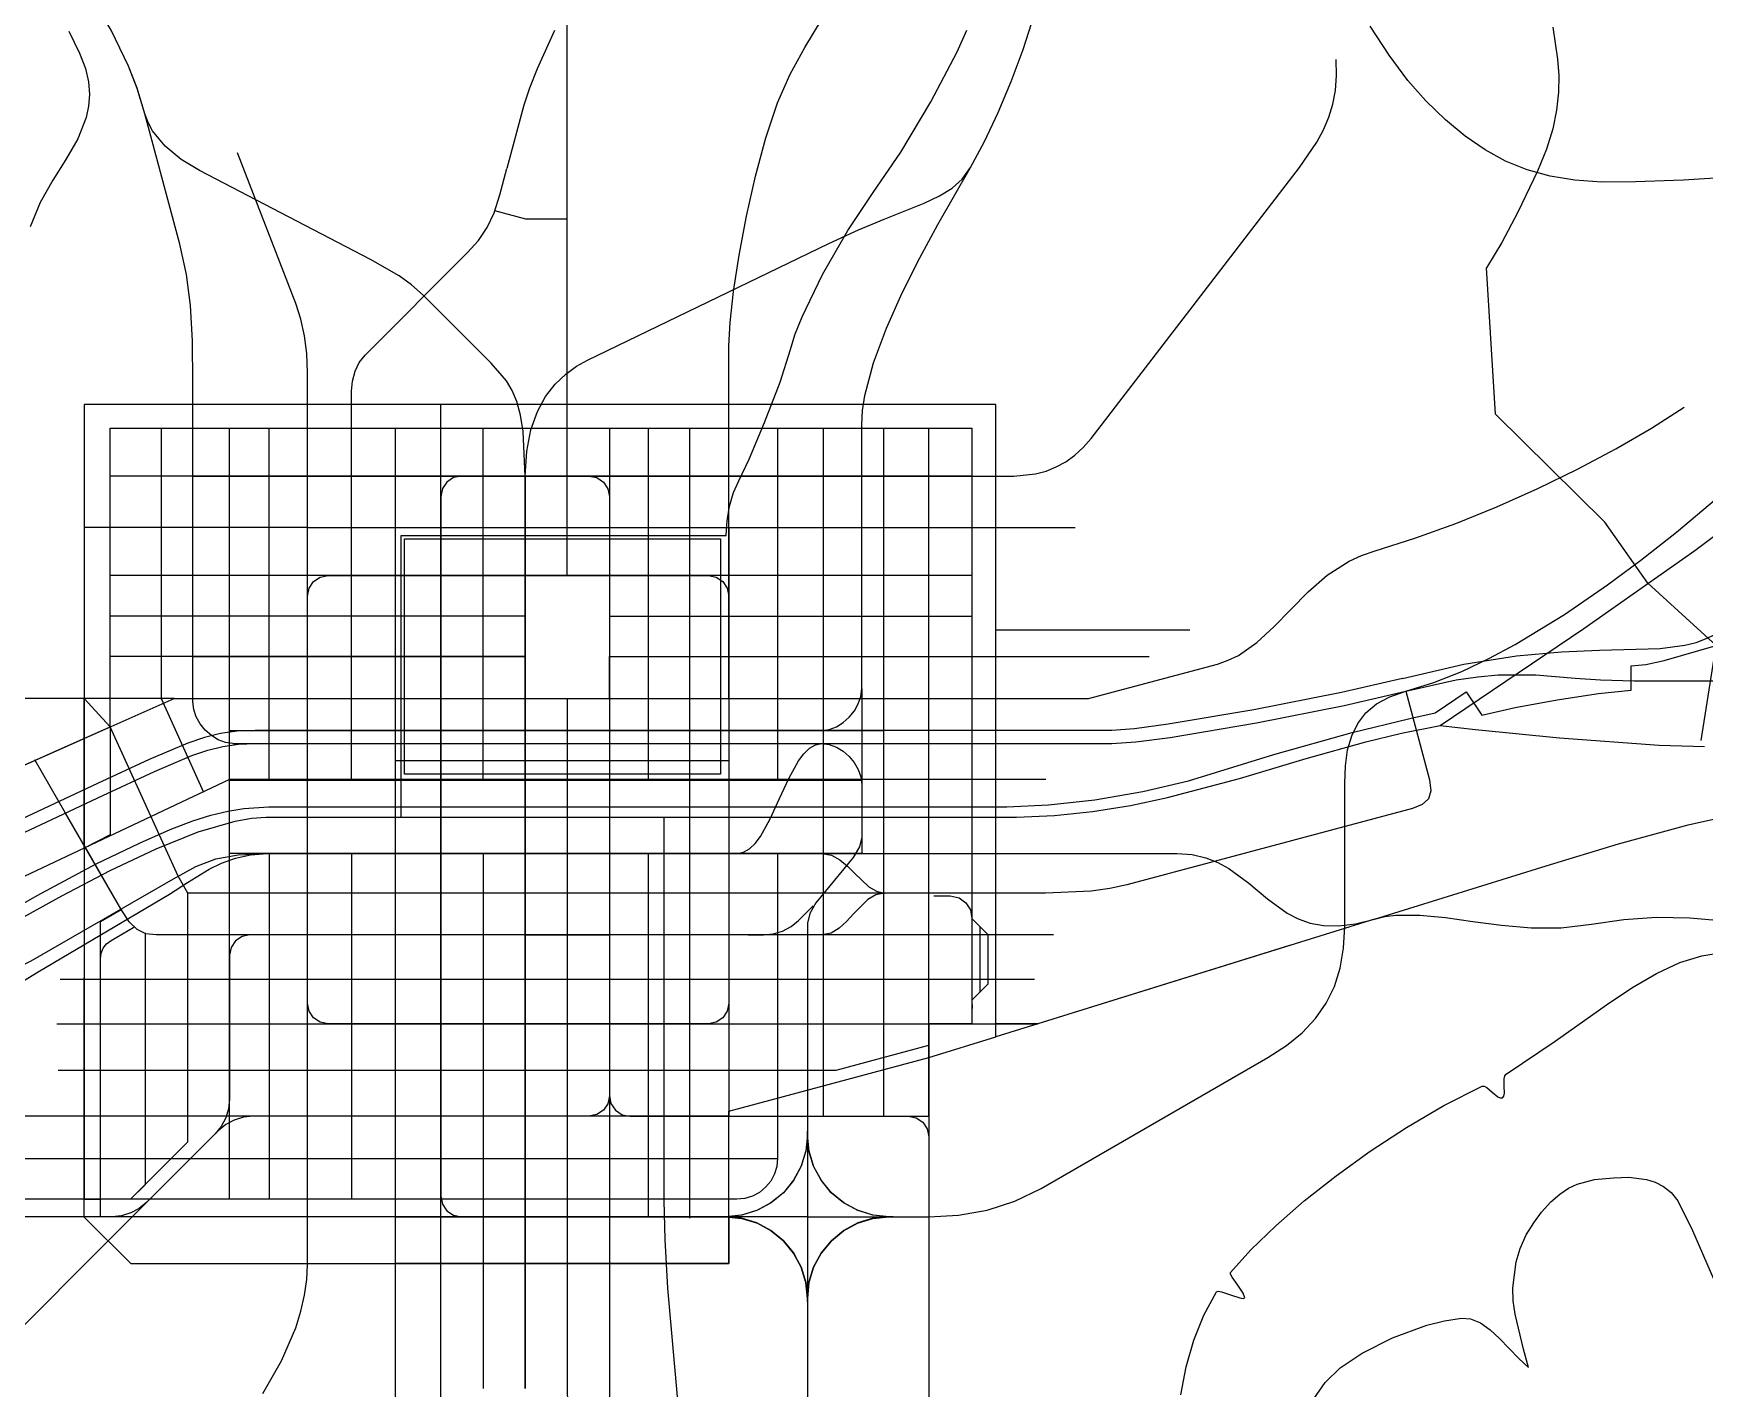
# Model space of a CAD drawing. Header units: millimetres. Extents: x 2 to 2848, y 1 to 2248.
# Drawn here: x 775.7 to 979.8, y 893.7 to 1059.2 of the extents above; entities that cross this region are included whole.
import ezdxf

# ---------------------------------------------------------------- set-up
doc = ezdxf.new("R2010")
doc.units = ezdxf.units.MM
for name, color, linetype in [('100m', 7, 'CONTINUOUS'), ('1x', 7, 'CONTINUOUS'), ('1xx', 7, 'CONTINUOUS'), ('1xx淵', 7, 'CONTINUOUS'), ('1x淵', 7, 'CONTINUOUS'), ('200m', 7, 'CONTINUOUS'), ('3xx', 7, 'CONTINUOUS'), ('4x', 7, 'CONTINUOUS'), ('4x淵', 7, 'CONTINUOUS'), ('6x', 7, 'CONTINUOUS'), ('6xx', 7, 'CONTINUOUS'), ('6x淵', 7, 'CONTINUOUS'), ('8x', 7, 'CONTINUOUS'), ('8x淵', 7, 'CONTINUOUS'), ('9x', 7, 'CONTINUOUS'), ('9x淵', 7, 'CONTINUOUS'), ('公園・緑地', 7, 'CONTINUOUS'), ('城壁', 7, 'CONTINUOUS'), ('州境', 7, 'CONTINUOUS'), ('市街地', 7, 'CONTINUOUS'), ('市邑鄉道淵', 7, 'CONTINUOUS'), ('新幹線', 7, 'CONTINUOUS'), ('歩行者空間', 7, 'CONTINUOUS'), ('永安BRT', 7, 'CONTINUOUS'), ('永安登山鉄道', 7, 'CONTINUOUS'), ('河川・湖沼', 7, 'CONTINUOUS'), ('津州線', 7, 'CONTINUOUS'), ('浦州線', 7, 'CONTINUOUS'), ('源州線', 7, 'CONTINUOUS'), ('濼水電鉄', 7, 'CONTINUOUS'), ('硅州線', 7, 'CONTINUOUS'), ('禾州南線', 7, 'CONTINUOUS'), ('禾州地鉄', 7, 'CONTINUOUS'), ('禾州市道', 7, 'CONTINUOUS'), ('禾州市電', 7, 'CONTINUOUS'), ('終南線', 7, 'CONTINUOUS'), ('自轉車道・登山道', 7, 'CONTINUOUS'), ('車廠', 7, 'CONTINUOUS'), ('鋁州線', 7, 'CONTINUOUS'), ('高速道路', 7, 'CONTINUOUS'), ('鹽州線', 7, 'CONTINUOUS')]:
    doc.layers.add(name, color=color, linetype=linetype)

msp = doc.modelspace()

# ---------------------------------------------------------------- linework, layer by layer
at = {"layer": '100m', "color": 1}
for points in [[(779.98795, 1059.473057), (781.298367, 1056.798333), (782.03064, 1054.91842), (782.395375, 1053.294548), (782.511664, 1051.768921), (782.409019, 1050.326339), (782.116952, 1048.951603), (781.082595, 1046.344873), (779.644688, 1043.827132), (778.03932, 1041.276787), (776.502587, 1038.57224), (775.270579, 1035.591897)], [(984.280153, 1041.755385), (977.224214, 1041.307923), (971.335923, 1041.076682), (967.21966, 1041.05701), (963.93211, 1041.284995), (960.910915, 1041.783329), (958.1091, 1042.56141), (955.479688, 1043.628636), (952.9757, 1044.994406), (950.550161, 1046.668118), (948.156093, 1048.65917), (945.74652, 1050.97696), (943.555527, 1053.472755), (941.253536, 1056.563959), (938.94639, 1060.0898)], [(915.800956, 892.940314), (916.48605, 896.366048), (917.412992, 899.623179), (918.623687, 902.683289), (920.16004, 905.51796), (920.374155, 905.59028), (920.775561, 905.522207), (921.89223, 905.150894), (923.014022, 904.776046), (923.42183, 904.703555), (923.64491, 904.76969), (923.447567, 905.370998), (922.759139, 906.340919), (922.075778, 907.307343), (921.891047, 907.672959), (921.89364, 907.89816), (924.384437, 910.642803), (927.410968, 913.578448), (930.898369, 916.623664), (934.771778, 919.697022), (938.95633, 922.717095), (943.377163, 925.602451), (947.959414, 928.271662), (952.62822, 930.6433), (952.878075, 930.647988), (953.175097, 930.491352), (953.849166, 929.91309), (954.527475, 929.346467), (954.829796, 929.204382), (955.08707, 929.22944), (955.25789, 929.434565), (955.331008, 929.767259), (955.315596, 930.648456), (955.303749, 931.539241), (955.381323, 931.883918), (955.55838, 932.10582), (961.529953, 936.1471), (967.795855, 940.587936), (970.900568, 942.638348), (973.91253, 944.404842), (976.776295, 945.759481), (979.43642, 946.57433), (982.137721, 947.002962)]]:
    msp.add_lwpolyline(points, dxfattribs=at)
at = {"layer": '1x', "color": 1}
for points in [[(661.3927, 893.444938), (665.052087, 897.603432), (674.337601, 907.372724), (684.127573, 916.925743), (688.417533, 920.813898), (691.88057, 923.67928), (721.449, 946.24329), (781.84374, 973.08609), (792.86152, 977.97813), (799.61675, 977.97824), (809.158, 977.97824), (825.43498, 977.97824), (840.86995, 977.97826)], [(690.35715, 878.68096), (709.34788, 894.76509), (725.62341, 909.67621), (740.30982, 922.08551), (747.133466, 927.465698), (755.890969, 933.835662), (764.787962, 939.869338), (768.728029, 942.345673), (772.03008, 944.24066), (775.38899, 945.93931), (792.77254, 955.97567), (795.50693, 957.452497), (797.951156, 958.398215), (800.673079, 958.900991), (804.24056, 959.04899), (840.86995, 959.04897)], [(840.86995, 926.96325), (809.15795, 926.96328)]]:
    msp.add_lwpolyline(points, dxfattribs=at)
at = {"layer": '1xx', "color": 2}
for points in [[(809.158, 998.87207), (809.158, 1013.88097)], [(860.60795, 998.87209), (872.10899, 998.87209), (893.22861, 998.87209)], [(809.15795, 926.96326), (760.57195, 926.96326), (746.48398, 957.37066)]]:
    msp.add_lwpolyline(points, dxfattribs=at)
msp.add_lwpolyline([(809.15843, 926.96297), (809.158, 998.87205), (860.608, 998.87205), (860.60843, 926.96325)], close=True, dxfattribs=at)
at = {"layer": '1xx淵', "color": 2}
for points in [[(809.158, 998.87207), (809.158, 1013.88097)], [(860.60795, 998.87209), (872.10899, 998.87209), (893.22861, 998.87209)], [(809.15795, 926.96326), (760.57195, 926.96326), (746.48398, 957.37066)]]:
    msp.add_lwpolyline(points, dxfattribs=at)
msp.add_lwpolyline([(809.15843, 926.96325), (809.15799, 998.87205), (860.60799, 998.87205), (860.60843, 926.96325)], close=True, dxfattribs=at)
at = {"layer": '1x淵', "color": 1}
for points in [[(661.3927, 893.444938), (665.052087, 897.603432), (674.337601, 907.372724), (684.127573, 916.925743), (688.417533, 920.813898), (691.88057, 923.67928), (721.449, 946.24329), (781.84374, 973.08609), (792.86152, 977.97813), (799.61675, 977.97824), (809.158, 977.97824)], [(690.35715, 878.68096), (709.34788, 894.76509), (725.62341, 909.67621), (740.30982, 922.08551), (747.133466, 927.465698), (755.890969, 933.835662), (764.787962, 939.869338), (768.728029, 942.345673), (772.03008, 944.24066), (775.38899, 945.93931), (792.77254, 955.97567), (795.50693, 957.452497), (797.951156, 958.398215), (800.673079, 958.900991), (804.24056, 959.04899), (840.86995, 959.04897)], [(840.86995, 926.96325), (809.15795, 926.96328)]]:
    msp.add_lwpolyline(points, dxfattribs=at)
at = {"layer": '200m', "color": 1}
msp.add_lwpolyline([(932.063216, 892.443391), (933.458517, 894.44497), (935.27615, 896.25488), (937.94969, 898.032038), (941.656034, 899.888583), (945.87551, 901.442888), (948.015277, 901.987443), (950.08845, 902.31333), (951.209745, 902.206175), (952.411781, 901.714679), (953.615852, 900.898363), (954.74325, 899.81675), (957.112799, 897.363484), (958.27439, 896.26774), (957.66991, 898.511025), (956.63844, 902.78507), (956.402888, 904.42508), (956.372555, 906.015123), (956.75899, 909.16617), (957.245036, 910.829514), (958.005626, 912.462763), (958.922631, 913.966992), (959.87792, 915.24328), (961.023758, 916.503565), (962.118219, 917.468027), (963.1802, 918.179763), (964.228601, 918.68187), (966.360256, 919.229585), (968.66437, 919.45595), (970.543788, 919.510798), (972.683781, 919.246723), (973.756133, 918.908465), (974.779196, 918.386528), (975.714827, 917.646263), (976.52488, 916.65302), (978.299029, 913.016736), (980.87459, 907.09815)], dxfattribs=at)
at = {"layer": '3xx', "color": 2}
for points in [[(809.158, 1013.881), (809.158, 1017.81873), (809.067816, 1020.117491), (808.796572, 1022.267552), (808.343233, 1024.293336), (807.70676, 1026.21926), (800.58529, 1044.64045)], [(840.86994, 1005.15297), (840.86998, 1036.51896)], [(840.86994, 998.87197), (840.86994, 1005.15297)]]:
    msp.add_lwpolyline(points, dxfattribs=at)
at = {"layer": '4x', "color": 1}
msp.add_lwpolyline([(860.608, 977.97797), (860.60795, 998.87209), (860.60795, 1021.03753), (860.756149, 1023.913066), (861.182935, 1027.695523), (861.861591, 1032.1136), (862.765401, 1036.895996), (863.867649, 1041.77141), (865.141617, 1046.468539), (866.56059, 1050.716083), (868.09785, 1054.24274), (869.891541, 1057.477687), (872.004591, 1060.973082)], dxfattribs=at)
at = {"layer": '4x淵', "color": 1}
msp.add_lwpolyline([(860.608, 977.97797), (860.60795, 998.87209), (860.60795, 1021.03753), (860.756149, 1023.913066), (861.182935, 1027.695523), (861.861591, 1032.1136), (862.765401, 1036.895996), (863.867649, 1041.77141), (865.141617, 1046.468539), (866.56059, 1050.716083), (868.09785, 1054.24274), (869.891541, 1057.477687), (872.004591, 1060.973082)], dxfattribs=at)
at = {"layer": '6x', "color": 1}
msp.add_lwpolyline([(840.86993, 977.97797), (860.608, 977.97797), (872.10899, 977.97797), (904.53749, 977.97792), (920.28549, 982.19758), (921.611755, 982.648579), (922.846379, 983.249818), (925.105182, 984.821532), (927.190849, 986.74975), (929.232329, 988.8715), (931.358571, 991.023811), (933.698526, 993.043711), (936.381142, 994.768228), (937.891246, 995.468789), (939.53537, 996.03439), (944.409495, 997.557573), (949.400891, 999.357194), (954.42907, 1001.390447), (959.413545, 1003.614529), (964.273827, 1005.986633), (968.929429, 1008.463957), (973.299863, 1011.003694), (977.30464, 1013.56304)], dxfattribs=at)
at = {"layer": '6xx', "color": 2}
msp.add_lwpolyline([(893.22861, 998.87209), (902.89056, 998.87209)], dxfattribs=at)
at = {"layer": '6x淵', "color": 1}
msp.add_lwpolyline([(860.608, 977.97797), (872.10899, 977.97797), (904.53749, 977.97792), (920.28549, 982.19758), (921.611755, 982.648579), (922.846379, 983.249818), (925.105182, 984.821532), (927.190849, 986.74975), (929.232329, 988.8715), (931.358571, 991.023811), (933.698526, 993.043711), (936.381142, 994.768228), (937.891246, 995.468789), (939.53537, 996.03439), (944.409495, 997.557573), (949.400891, 999.357194), (954.42907, 1001.390447), (959.413545, 1003.614529), (964.273827, 1005.986633), (968.929429, 1008.463957), (973.299863, 1011.003694), (977.30464, 1013.56304)], dxfattribs=at)
at = {"layer": '8x', "color": 1}
msp.add_lwpolyline([(840.86995, 959.04897), (872.10899, 959.04897), (904.53749, 959.04891), (915.33127, 959.04891), (917.197504, 958.913802), (918.857958, 958.53617), (920.346511, 957.95755), (921.697039, 957.219479), (924.119534, 955.431135), (926.396466, 953.503433), (928.798857, 951.768669), (930.131793, 951.077481), (931.597728, 950.55914), (933.230538, 950.255181), (935.064102, 950.207141), (937.132296, 950.456559), (939.469, 951.04497), (960.443, 957.56597), (969.284858, 960.255405), (977.790439, 962.56052), (981.961389, 963.507428)], dxfattribs=at)
at = {"layer": '8x淵', "color": 1}
msp.add_lwpolyline([(840.86995, 959.04897), (872.10899, 959.04897), (904.53749, 959.04891), (915.33127, 959.04891), (917.197504, 958.913802), (918.857958, 958.53617), (920.346511, 957.95755), (921.697039, 957.219479), (924.119534, 955.431135), (926.396466, 953.503433), (928.798857, 951.768669), (930.131793, 951.077481), (931.597728, 950.55914), (933.230538, 950.255181), (935.064102, 950.207141), (937.132296, 950.456559), (939.469, 951.04497), (960.443, 957.56597), (969.284858, 960.255405), (977.790439, 962.56052), (981.961389, 963.507428)], dxfattribs=at)
at = {"layer": '9x', "color": 1}
for points in [[(840.86993, 977.97797), (840.86993, 959.04899), (840.86993, 926.96326)], [(840.86993, 926.96326), (840.86993, 893.70575)]]:
    msp.add_lwpolyline(points, dxfattribs=at)
at = {"layer": '9x淵', "color": 1}
msp.add_lwpolyline([(840.86993, 926.96326), (840.86993, 893.70575)], dxfattribs=at)
at = {"layer": '公園・緑地', "color": 7}
for points in [[(781.84374, 959.72), (781.84374, 977.9783), (785.04467, 974.536), (785.04467, 965.0675), (785.04467, 961.33)], [(799.617, 967.9919), (876.835025, 967.9919), (876.835025, 959.035901), (799.617, 959.035901)], [(786.37793, 952.216), (781.84374, 960.0694), (781.84374, 916.827), (783.84722, 916.827), (783.84722, 950.7682)], [(870.19794, 904.6961), (870.401104, 906.711435), (870.983789, 908.588531), (871.905782, 910.287174), (873.126871, 911.76715), (874.606844, 912.988245), (876.305488, 913.910244), (878.18259, 914.492934), (880.19794, 914.6961), (880.69864, 914.6961), (880.19794, 914.6961), (878.182583, 914.899266), (876.305461, 915.481956), (874.606794, 916.403955), (873.1268, 917.62505), (871.905699, 919.105026), (870.983709, 920.803669), (870.40105, 922.680765), (870.19794, 924.6961), (870.19796, 925.1261), (870.19797, 924.6961), (869.994806, 922.680765), (869.412121, 920.803669), (868.490128, 919.105026), (867.269039, 917.62505), (865.789066, 916.403955), (864.090422, 915.481956), (862.21332, 914.899266), (860.19797, 914.6961), (860.19797, 914.6961), (862.213329, 914.492934), (864.090453, 913.910244), (865.789124, 912.988245), (867.269121, 911.76715), (868.490224, 910.287174), (869.412214, 908.588531), (869.994869, 906.711435), (870.19797, 904.6961), (870.19796, 904.3232)], [(819.90002, 914.696), (860.607837, 914.696), (860.607837, 908.989785), (819.90002, 908.989785)]]:
    msp.add_lwpolyline(points, close=True, dxfattribs=at)
at = {"layer": '城壁', "color": 7}
msp.add_lwpolyline([(820.99951, 997.4725), (859.607512, 997.4725), (859.607512, 968.737499), (820.99951, 968.737499)], close=True, dxfattribs=at)
at = {"layer": '州境', "color": 1}
for points in [[(961.26156, 1059.96983), (961.837451, 1056.064355), (961.968635, 1054.076537), (961.939769, 1052.01856), (961.709197, 1049.855345), (961.235265, 1047.551813), (960.476314, 1045.072884), (959.39069, 1042.38348), (956.996669, 1037.379326), (955.013224, 1033.666649), (953.16145, 1030.56248)], [(979.38827, 972.84997), (981.20728, 984.45884), (972.8729, 992.06561), (967.62259, 999.54019), (954.24574, 1012.72994), (953.16145, 1030.56248)]]:
    msp.add_lwpolyline(points, dxfattribs=at)
at = {"layer": '市街地', "color": 7}
msp.add_lwpolyline([(785.045, 1011.00597), (890.3, 1011.00597), (890.3, 986.37697), (890.3, 938.26897), (885.031, 938.26897), (885.031, 934.12184), (885.03124, 888.64073), (819.9, 888.64073), (819.90002, 914.69601), (783.84724, 914.69605), (783.84722, 916.82701), (765.26704, 916.82696), (746.48398, 957.37063), (785.04468, 974.53626)], close=True, dxfattribs=at)
msp.add_lwpolyline([(929.10622, 947.82351), (898.36878, 938.2684), (893.22898, 938.2684), (893.22898, 986.37698), (916.90877, 986.37698)], dxfattribs=at)
at = {"layer": '市邑鄉道淵', "color": 1}
msp.add_lwpolyline([(809.158, 998.872), (781.8435, 998.8721)], dxfattribs=at)
at = {"layer": '新幹線', "color": 1}
for points in [[(942.88694, 980.41189), (950.399888, 982.158897), (956.827534, 983.189902), (962.303938, 983.701292), (966.96316, 983.889455), (974.366296, 984.081648), (977.37833, 984.478453), (978.770614, 984.837952), (980.10942, 985.33758), (986.043411, 988.149708), (992.57592, 991.74241), (999.677664, 996.250907), (1003.432849, 998.890835), (1007.31936, 1001.81042), (1009.884043, 1003.693821), (1012.366619, 1005.326287), (1017.227641, 1008.09986), (1022.18681, 1010.654028), (1027.52851, 1013.51168), (1034.959, 1017.71519)], [(942.88695, 980.41189), (950.399898, 982.158897), (956.827544, 983.189902), (962.303948, 983.701292), (966.96317, 983.889455), (974.366306, 984.081648), (977.37834, 984.478453), (978.770624, 984.837952), (980.10943, 985.33758), (986.043421, 988.149708), (992.57593, 991.74241), (999.677674, 996.250907), (1003.432859, 998.890835), (1007.31937, 1001.81042), (1009.884053, 1003.693821), (1012.366629, 1005.326287), (1017.227651, 1008.09986), (1022.18682, 1010.654028), (1027.52852, 1013.51168), (1034.95901, 1017.71519)], [(942.88695, 980.41235), (935.427441, 978.713495), (924.75026, 976.617904), (914.266804, 974.838061), (910.163784, 974.289196), (907.38847, 974.08645), (802.74581, 974.08645), (800.552498, 973.993655), (798.523724, 973.710292), (796.546697, 973.228893), (794.50863, 972.541992), (789.798219, 970.521817), (783.49018, 967.59003), (767.659255, 960.175241)], [(942.88695, 980.41235), (935.427441, 978.713495), (924.75026, 976.617904), (914.266804, 974.838061), (910.163784, 974.289196), (907.38847, 974.08645), (802.74581, 974.08645), (800.552498, 973.993655), (798.523724, 973.710292), (796.546697, 973.228893), (794.50863, 972.541992), (789.798219, 970.521817), (783.49018, 967.59003), (767.659255, 960.175241)]]:
    msp.add_lwpolyline(points, dxfattribs=at)
at = {"layer": '新幹線', "color": 2}
msp.add_lwpolyline([(799.617, 974.08645), (879.51, 974.08645)], dxfattribs=at)
at = {"layer": '歩行者空間', "color": 7}
for points in [[(835.737, 992.9919), (846.015, 992.9919), (846.015, 967.9919), (835.737, 967.9919)], [(835.737, 959.0491), (846.015, 959.0491), (846.015, 949.078099), (835.737, 949.078099)]]:
    msp.add_lwpolyline(points, close=True, dxfattribs=at)
at = {"layer": '永安BRT', "color": 6}
msp.add_lwpolyline([(840.86993, 1005.153), (840.86998, 1036.519), (835.81871, 1036.519), (832.02493, 1037.5355)], dxfattribs=at)
at = {"layer": '永安登山鉄道', "color": 5}
for points in [[(839.32448, 1059.55673), (837.193812, 1054.892642), (836.253534, 1052.538218), (835.57607, 1050.45819), (833.50395, 1042.72492)], [(814.51973, 1015.50363), (814.629293, 1016.7449), (814.949706, 1017.94276), (815.468556, 1019.028998), (816.17343, 1019.9354), (828.64192, 1032.40389), (830.022427, 1033.93195), (831.094064, 1035.508581), (831.940084, 1037.310537), (832.64374, 1039.51457), (833.50395, 1042.72492)]]:
    msp.add_lwpolyline(points, dxfattribs=at)
at = {"layer": '永安登山鉄道', "color": 1}
msp.add_lwpolyline([(814.51973, 1015.50363), (814.629293, 1016.7449), (814.949706, 1017.94276), (815.468556, 1019.028998), (816.17343, 1019.9354), (828.64192, 1032.40389), (830.022427, 1033.93195), (831.094064, 1035.508581), (831.940084, 1037.310537), (832.64374, 1039.51457), (833.50395, 1042.72492)], dxfattribs=at)
at = {"layer": '永安登山鉄道', "color": 6}
msp.add_lwpolyline([(814.51973, 992.99177), (814.51973, 1011.00601), (814.51973, 1015.50363)], dxfattribs=at)
at = {"layer": '河川・湖沼', "color": 4}
for points in [[(820.6, 963.49997), (820.6, 997.87197), (860.293, 997.87197), (860.393094, 999.69962), (860.686295, 1001.483979), (861.161978, 1003.133028), (861.80952, 1004.55475), (863.071701, 1007.209316), (864.972574, 1011.694421), (866.873445, 1016.624331), (868.13562, 1020.61331), (868.686755, 1022.39217), (869.567929, 1024.590885), (872.066625, 1029.760306), (875.124176, 1035.146427), (878.23305, 1039.7741), (881.603298, 1044.707807), (885.275489, 1050.843559), (888.487868, 1056.953501), (889.68358, 1059.615089)], [(947.47854, 974.70534), (965.057491, 986.538112), (978.603191, 996.054383), (984.106933, 1000.174037)], [(852.652, 963.49997), (895.75802, 963.49997), (900.400006, 963.677085), (905.043592, 964.171084), (909.656541, 964.925949), (914.206615, 965.885661), (922.989185, 968.195553), (931.1334, 970.65261), (938.428955, 972.701829), (942.771182, 973.738793), (947.47855, 974.70532)], [(947.47854, 974.70534), (951.807045, 974.212585), (962.087464, 973.184649), (974.262156, 972.297029), (979.791842, 972.116929)], [(698.5891, 895.07025), (701.949887, 898.056764), (708.063791, 903.200785), (725.574303, 917.390222), (735.482587, 925.150077), (745.167343, 932.496314), (753.884408, 938.786152), (760.88962, 943.37681), (773.048904, 950.506946), (779.14335, 953.895874), (785.059115, 956.981405), (790.654785, 959.624059), (795.788948, 961.684357), (800.320191, 963.02282), (802.315525, 963.377777), (804.1071, 963.49997), (852.652, 963.49997)], [(852.65242, 963.49997), (852.652, 916.65935), (852.775754, 911.892463), (853.121245, 905.983007), (854.322353, 892.268085)]]:
    msp.add_lwpolyline(points, dxfattribs=at)
at = {"layer": '津州線', "color": 1}
for points in [[(876.83521, 999.54014), (876.83521, 1011.42038), (876.934819, 1013.151374), (877.220938, 1014.999536), (878.276477, 1018.973459), (879.849356, 1023.194334), (881.787105, 1027.514347), (883.937254, 1031.785685), (886.147333, 1035.860532), (890.1374, 1042.8295), (891.833304, 1046.00028), (893.495346, 1049.542092), (895.0826, 1053.328439), (896.554139, 1057.232824), (898.986365, 1064.889714)], [(876.83521, 999.54014), (876.83521, 1011.42038), (876.934819, 1013.151374), (877.220938, 1014.999536), (878.276477, 1018.973459), (879.849356, 1023.194334), (881.787105, 1027.514347), (883.937254, 1031.785685), (886.147333, 1035.860532), (890.1374, 1042.8295), (891.833304, 1046.00028), (893.495346, 1049.542092), (895.0826, 1053.328439), (896.554139, 1057.232824), (898.986365, 1064.889714)], [(835.73693, 1005.1529), (835.919826, 1008.197725), (836.43206, 1010.808974), (837.218948, 1013.021402), (838.225809, 1014.869766), (839.39796, 1016.388823), (840.680719, 1017.613328), (842.019403, 1018.578039), (843.35933, 1019.31771), (872.83688, 1033.55659), (876.463821, 1035.222891), (879.581043, 1036.528777), (884.468979, 1038.490315), (886.33102, 1039.36147), (887.865995, 1040.303218), (889.119568, 1041.423311), (890.1374, 1042.8295)], [(871.95876, 974.08697), (872.873458, 974.204878), (873.756869, 974.536586), (874.581046, 975.049066), (875.318041, 975.709295), (875.939908, 976.484245), (876.4187, 977.340892), (876.72647, 978.246209), (876.83527, 979.16717), (876.83527, 999.54009)], [(871.95876, 974.08697), (872.873445, 974.20487), (873.756823, 974.536554), (874.580953, 975.049003), (875.317895, 975.709195), (875.939711, 976.484109), (876.41846, 977.340723), (876.726203, 978.246017), (876.835, 979.16697), (876.83527, 999.54009)]]:
    msp.add_lwpolyline(points, dxfattribs=at)
at = {"layer": '津州線', "color": 7}
msp.add_lwpolyline([(835.73693, 1005.1529), (835.919826, 1008.197725), (836.43206, 1010.808974), (837.218948, 1013.021402), (838.225809, 1014.869766), (839.39796, 1016.388823), (840.680719, 1017.613328), (842.019403, 1018.578039), (843.35933, 1019.31771), (872.83688, 1033.55659), (876.463821, 1035.222891), (879.581043, 1036.528777), (884.468979, 1038.490315), (886.33102, 1039.36147), (887.865995, 1040.303218), (889.119568, 1041.423311), (890.1374, 1042.8295)], dxfattribs=at)
at = {"layer": '浦州線', "color": 3}
for points in [[(768.341705, 958.728102), (784.15883, 966.13645), (790.439587, 969.0541), (795.01502, 971.022972), (796.951982, 971.680685), (798.809103, 972.136083), (800.70188, 972.400796), (802.74581, 972.48645), (907.38847, 972.48645), (910.301787, 972.690124), (914.497795, 973.241728), (925.072935, 975.032226), (935.78399, 977.144941), (943.30106, 978.86687)], [(768.341705, 958.728102), (784.15883, 966.13645), (790.439587, 969.054021), (795.01502, 971.022721), (796.951982, 971.680343), (798.809103, 972.135666), (800.70188, 972.400328), (802.74581, 972.48597), (907.38847, 972.48645), (910.301787, 972.690124), (914.497795, 973.241728), (925.072935, 975.032226), (935.78399, 977.144941), (943.30106, 978.86687)], [(800.02182, 972.48594), (879.51, 972.48594)]]:
    msp.add_lwpolyline(points, dxfattribs=at)
at = {"layer": '浦州線', "color": 7}
msp.add_lwpolyline([(768.341715, 958.728102), (784.15884, 966.13645), (790.439597, 969.0541), (795.01503, 971.022972), (796.951992, 971.680685), (798.809113, 972.136083), (800.70189, 972.400796), (802.74582, 972.48645), (907.38848, 972.48645), (910.301797, 972.690124), (914.497805, 973.241728), (925.072945, 975.032226), (935.784, 977.144941), (943.30107, 978.86687)], dxfattribs=at)
at = {"layer": '浦州線', "color": 5}
msp.add_lwpolyline([(800.0218, 972.48599), (879.51, 972.48594)], dxfattribs=at)
at = {"layer": '源州線', "color": 7}
msp.add_lwpolyline([(943.30106, 978.86689), (949.466842, 980.260968), (952.110834, 980.651088), (954.563311, 980.867416), (959.19698, 980.871166), (963.97436, 980.45715), (967.094571, 980.248129), (971.203576, 980.153119), (981.186508, 980.129729)], dxfattribs=at)
at = {"layer": '源州線', "color": 1}
msp.add_lwpolyline([(943.30106, 978.86689), (949.466842, 980.260968), (952.110834, 980.651088), (954.563311, 980.867416), (959.19698, 980.871166), (963.97436, 980.45715), (967.094571, 980.248129), (971.203576, 980.153119), (981.186508, 980.129729)], dxfattribs=at)
at = {"layer": '濼水電鉄', "color": 5}
for points in [[(792.27624, 954.09219), (794.475487, 955.520948), (797.123327, 957.152145), (798.65264, 957.889527), (800.338704, 958.49256), (802.196388, 958.899592), (804.24056, 959.04897), (861.637, 959.04897), (862.414597, 959.199879), (863.138852, 959.626363), (863.817411, 960.289052), (864.457918, 961.148579), (865.655357, 963.300679), (866.79233, 965.76772), (867.929996, 968.234761), (869.129517, 970.386861), (869.771585, 971.246388), (870.452051, 971.909077), (871.178561, 972.335561), (871.95876, 972.48647)], [(860.70143, 959.04897), (871.967, 959.04897), (873.13028, 958.841699), (874.160835, 958.295298), (875.095863, 957.52289), (875.972561, 956.637595), (877.699757, 954.980829), (878.624649, 954.435601), (879.64, 954.22997)], [(700.74062, 881.67432), (754.88364, 930.02066), (758.987935, 933.278351), (764.596194, 937.234086), (770.689408, 941.232161), (776.24857, 944.61687), (792.27624, 954.09219)], [(789.744, 916.69597), (767.744, 894.69597), (765.044709, 892.12399)]]:
    msp.add_lwpolyline(points, dxfattribs=at)
at = {"layer": '濼水電鉄', "color": 3}
msp.add_lwpolyline([(700.74062, 881.67432), (754.88364, 930.02066), (758.987935, 933.278351), (764.596194, 937.234086), (770.689408, 941.232161), (776.24857, 944.61687), (792.27624, 954.09219)], dxfattribs=at)
at = {"layer": '濼水電鉄', "color": 1}
msp.add_lwpolyline([(789.744, 916.69597), (767.744, 894.69597), (765.044709, 892.12399)], dxfattribs=at)
at = {"layer": '硅州線', "color": 7}
msp.add_lwpolyline([(943.30106, 978.86689), (946.737712, 979.945779), (950.126815, 981.294903), (953.441005, 982.857249), (956.65292, 984.575809), (962.660468, 988.253523), (967.93055, 991.87196), (972.010074, 994.873131), (976.3777, 998.310073), (981.260546, 1002.39825), (986.88573, 1007.35313), (992.614695, 1012.722488), (997.788631, 1017.806238), (1002.330544, 1022.201904), (1006.16344, 1025.50701), (1011.631265, 1029.362018), (1017.277864, 1032.85494), (1022.654116, 1035.806385), (1027.3109, 1038.03696)], dxfattribs=at)
at = {"layer": '硅州線', "color": 1}
msp.add_lwpolyline([(943.30106, 978.86689), (946.737712, 979.945779), (950.126815, 981.294903), (953.441005, 982.857249), (956.65292, 984.575809), (962.660468, 988.253523), (967.93055, 991.87196), (972.010074, 994.873131), (976.3777, 998.310073), (981.260546, 1002.39825), (986.88573, 1007.35313), (992.614695, 1012.722488), (997.788631, 1017.806238), (1002.330544, 1022.201904), (1006.16344, 1025.50701), (1011.631265, 1029.362018), (1017.277864, 1032.85494), (1022.654116, 1035.806385), (1027.3109, 1038.03696)], dxfattribs=at)
at = {"layer": '禾州南線', "color": 1}
for points in [[(876.835, 979.16697), (876.835, 967.48297)], [(876.835, 979.16697), (876.835, 967.48297)], [(885.03119, 914.69599), (888.670485, 914.892553), (892.169021, 915.508545), (895.534329, 916.583425), (898.77394, 918.15665), (926.45537, 934.13853), (928.710873, 935.59259), (930.642588, 937.171075), (932.257621, 938.889596), (933.563076, 940.763765), (934.566061, 942.809193), (935.273681, 945.04149), (935.693042, 947.476269), (935.83125, 950.12914), (935.83125, 967.59164), (935.91721, 969.76112), (936.192665, 971.705938), (936.683976, 973.429844), (937.417508, 974.936585), (938.41962, 976.22991), (939.716677, 977.313567), (941.335039, 978.191304), (943.30107, 978.86687)], [(885.03119, 914.69599), (888.670485, 914.892553), (892.169021, 915.508545), (895.534329, 916.583425), (898.77394, 918.15665), (926.45537, 934.13853), (928.710873, 935.59259), (930.642588, 937.171075), (932.257621, 938.889596), (933.563076, 940.763765), (934.566061, 942.809193), (935.273681, 945.04149), (935.693042, 947.476269), (935.83125, 950.12914), (935.83125, 967.59164), (935.91721, 969.76112), (936.192665, 971.705938), (936.683976, 973.429844), (937.417508, 974.936585), (938.41962, 976.22991), (939.716677, 977.313567), (941.335039, 978.191304), (943.30107, 978.86687)], [(870.19796, 925.12605), (870.19796, 924.69607), (870.004037, 922.736057), (869.436755, 920.869236), (868.517843, 919.148065), (867.269028, 917.625002), (865.745965, 916.376187), (864.024794, 915.457275), (862.157973, 914.889993), (860.19796, 914.69607), (859.96194, 914.69607)], [(870.19796, 925.12605), (870.19796, 924.69607), (870.004037, 922.736057), (869.436755, 920.869236), (868.517843, 919.148065), (867.269028, 917.625002), (865.745965, 916.376187), (864.024794, 915.457275), (862.157973, 914.889993), (860.19796, 914.69607), (859.96194, 914.69607)], [(880.69865, 914.69607), (880.19795, 914.69607), (878.237937, 914.889993), (876.371116, 915.457275), (874.649945, 916.376187), (873.126882, 917.625002), (871.878067, 919.148065), (870.959155, 920.869236), (870.391873, 922.736057), (870.19795, 924.69607), (870.19795, 925.12605)], [(880.69866, 914.69607), (880.19796, 914.69607), (878.237947, 914.889993), (876.371126, 915.457275), (874.649955, 916.376187), (873.126892, 917.625002), (871.878077, 919.148065), (870.959165, 920.869236), (870.391883, 922.736057), (870.19796, 924.69607), (870.19796, 925.12605)], [(785.02404, 914.69599), (766.25544, 914.69599), (743.95807, 914.69599)], [(827.961, 914.69599), (820.04799, 914.69599), (785.02404, 914.69599)], [(827.961, 914.69599), (820.04799, 914.69599), (785.02404, 914.69599)], [(870.198, 914.69599), (827.961, 914.69597)], [(859.96194, 914.69607), (860.19796, 914.69607), (862.157973, 914.502147), (864.024794, 913.934865), (865.745965, 913.015953), (867.269028, 911.767138), (868.517843, 910.244075), (869.436755, 908.522904), (870.004037, 906.656083), (870.19796, 904.69607), (870.19796, 904.32319)], [(870.19796, 904.32319), (870.19796, 904.69607), (870.004037, 906.656083), (869.436755, 908.522904), (868.517843, 910.244075), (867.269028, 911.767138), (865.745965, 913.015953), (864.024794, 913.934865), (862.157973, 914.502147), (860.19796, 914.69607), (859.96194, 914.69607)], [(880.69865, 914.69607), (880.19795, 914.69607), (878.237937, 914.502147), (876.371116, 913.934865), (874.649945, 913.015953), (873.126882, 911.767138), (871.878067, 910.244075), (870.959155, 908.522904), (870.391873, 906.656083), (870.19795, 904.69607), (870.19795, 904.32321)], [(870.19796, 904.32321), (870.19796, 904.69607), (870.391883, 906.656083), (870.959165, 908.522904), (871.878077, 910.244075), (873.126892, 911.767138), (874.649955, 913.015953), (876.371126, 913.934865), (878.237947, 914.502147), (880.19796, 914.69607), (880.69866, 914.69607)], [(870.19797, 914.69599), (885.03118, 914.69599)], [(870.19798, 914.69599), (885.03119, 914.69599)]]:
    msp.add_lwpolyline(points, dxfattribs=at)
at = {"layer": '禾州南線', "color": 7}
for points in [[(846.015, 931.16173), (846.015, 929.46297), (846.205301, 928.506261), (846.747233, 927.695203), (847.558291, 927.153271), (848.515, 926.96297), (867.698, 926.96297), (882.531, 926.96297), (883.487709, 926.772669), (884.298767, 926.230737), (884.840699, 925.419679), (885.031, 924.46297), (885.031, 917.19599), (885.03102, 912.195999), (885.03109, 904.49997)], [(785.02404, 914.69599), (766.25544, 914.69599), (743.95807, 914.69599)], [(870.198, 914.69599), (827.961, 914.69599)]]:
    msp.add_lwpolyline(points, dxfattribs=at)
at = {"layer": '禾州地鉄', "color": 5}
for points in [[(895.40637, 1005.1529), (898.079977, 1005.424327), (899.358239, 1005.769254), (900.587147, 1006.258673), (901.758957, 1006.896344), (902.865924, 1007.686032), (903.900303, 1008.631496), (904.85435, 1009.7365), (930.29841, 1042.8512), (932.429709, 1045.928221), (933.252252, 1047.43621), (933.907879, 1048.969517), (934.392955, 1050.562395), (934.703847, 1052.249093), (934.83692, 1054.063861), (934.78854, 1056.04095)], [(835.73694, 1005.1529), (843.515, 1005.15295), (844.471707, 1004.962655), (845.282765, 1004.420729), (845.824698, 1003.609675), (846.015, 1002.65297), (846.015, 929.4632), (845.818539, 928.490082), (845.282769, 927.695422), (844.488115, 927.159643), (843.515, 926.96317), (805.45779, 926.96274)], [(835.73694, 1005.15297), (827.935, 1005.15289), (826.961884, 1004.956419), (826.167229, 1004.42064), (825.63146, 1003.625979), (825.435, 1002.65286), (825.43517, 917.19562), (825.631634, 916.222508), (826.167404, 915.427854), (826.962058, 914.892084), (827.93517, 914.69562), (827.96097, 914.69562)], [(835.73694, 893.70579), (835.73694, 1005.15289)], [(943.30106, 978.86689), (946.20058, 968.04575), (946.363046, 966.702681), (946.047708, 965.717815), (945.29093, 965.028157), (944.12908, 964.57071), (909.24063, 955.22236), (907.152284, 954.761252), (904.874035, 954.454223), (899.29844, 954.23021), (879.64, 954.22997), (878.550659, 954.010388), (877.585334, 953.431516), (875.853113, 951.674955), (874.999402, 950.736795), (874.096084, 949.918402), (873.099752, 949.339539), (871.967, 949.11997), (790.64114, 949.11997), (789.40941, 949.258659), (788.357941, 949.75305), (787.373202, 950.720631), (786.34166, 952.27889), (779.57703, 963.99554)], [(862.95507, 949.11996), (864.857, 949.11996), (866.039883, 949.237075), (867.166451, 949.579654), (868.205006, 950.134559), (869.12385, 950.88865), (870.9091, 952.67576)], [(804.868, 949.11997), (802.117, 949.11997), (801.160291, 948.929669), (800.349233, 948.387737), (799.807301, 947.576679), (799.617, 946.61997), (799.617, 932.56397), (799.617, 929.06997), (799.499957, 927.886996), (799.157572, 926.760269), (798.602958, 925.72145), (797.84923, 924.8022), (795.14297, 922.09594)], [(805.45779, 926.96297), (802.51, 926.96297), (801.327033, 926.845921), (800.200318, 926.503521), (799.161519, 925.948885), (798.2423, 925.19513), (789.5117, 916.46386), (788.592481, 915.710105), (787.553682, 915.155469), (786.426967, 914.813069), (785.244, 914.69602), (785.02401, 914.69602)]]:
    msp.add_lwpolyline(points, dxfattribs=at)
at = {"layer": '禾州地鉄', "color": 1}
for points in [[(895.40638, 1005.1529), (898.079987, 1005.424327), (899.358249, 1005.769254), (900.587158, 1006.258673), (901.758968, 1006.896344), (902.865934, 1007.686032), (903.900313, 1008.631496), (904.85436, 1009.7365), (930.29842, 1042.8512), (932.429719, 1045.928221), (933.252262, 1047.43621), (933.907889, 1048.969517), (934.392965, 1050.562395), (934.703857, 1052.249093), (934.83693, 1054.063861), (934.78855, 1056.04095)], [(799.617, 932.56397), (799.617, 929.06997), (799.499956, 927.886999), (799.15757, 926.760274), (798.602957, 925.721458), (797.84923, 924.80221), (795.14296, 922.09594)], [(805.45779, 926.96297), (802.51, 926.96297), (801.327033, 926.845921), (800.200318, 926.503521), (799.161519, 925.948885), (798.2423, 925.19513), (789.5117, 916.46386), (788.592481, 915.710105), (787.553682, 915.155469), (786.426967, 914.813069), (785.244, 914.69602), (785.02401, 914.69602)]]:
    msp.add_lwpolyline(points, dxfattribs=at)
at = {"layer": '禾州地鉄', "color": 5}
msp.add_lwpolyline([(809.158, 940.76867), (809.158, 990.4921), (809.348301, 991.448809), (809.890233, 992.259867), (810.701291, 992.801799), (811.658, 992.9921), (858.108, 992.9921), (859.064709, 992.801799), (859.875767, 992.259867), (860.417699, 991.448809), (860.608, 990.4921), (860.608, 940.76867), (860.417699, 939.811961), (859.875767, 939.000903), (859.064709, 938.458971), (858.108, 938.26867), (811.658, 938.26867), (810.701291, 938.458971), (809.890233, 939.000903), (809.348301, 939.811961), (809.158, 940.76867)], close=True, dxfattribs=at)
at = {"layer": '禾州市道', "color": 1}
for points in [[(825.43517, 887.84829), (825.43517, 914.69562), (825.435, 1013.88137)], [(785.04467, 974.53626), (785.045, 1011.00597)], [(785.045, 1011.00597), (890.3, 1011.00597), (890.3, 938.26897)], [(791.278, 1011.00598), (791.278, 977.97813), (796.42773, 966.53122)], [(799.61673, 916.82697), (799.617, 959.0355), (799.617, 977.97824), (799.617, 1011.00597)], [(804.46556, 968.04836), (804.46556, 1011.00597)], [(814.51973, 992.99174), (814.51973, 1011.00598)], [(819.89998, 888.64075), (819.89998, 914.69594), (819.89998, 1011.00597)], [(830.586, 968.03992), (830.586, 1011.00597)], [(846.015, 1011.00597), (846.015, 926.9632), (846.015, 872.78765)], [(850.76764, 1011.00597), (850.76764, 968.31897)], [(850.76764, 1011.00597), (850.76764, 967.99197)], [(855.79028, 1011.00597), (855.79028, 914.50843)], [(860.60843, 926.96325), (872.109, 926.96297), (885.031, 926.96297), (885.031, 934.12184), (885.031, 1011.00597)], [(866.568, 1011.00597), (866.568, 967.99197)], [(872.109, 1011.00597), (872.10899, 977.97824), (872.10899, 959.04897), (872.10899, 926.96326)], [(879.51, 1011.00598), (879.51039, 926.96297)], [(890.3, 1005.15297), (835.73693, 1005.15292), (795.10344, 1005.15292), (785.045, 1005.15292)], [(835.737, 1005.1529), (835.7369, 893.70583)], [(809.158, 998.87197), (781.8435, 998.87209)], [(840.86993, 992.99197), (840.86994, 998.87197)], [(890.3, 992.99197), (860.608, 992.9921), (809.158, 992.99197), (785.045, 992.9921)], [(814.51973, 967.9356), (814.51973, 992.99174)], [(835.73698, 988.04904), (795.15022, 988.04904), (785.045, 988.04904)], [(846.01499, 988.04904), (866.69859, 988.04904), (890.3, 988.04904)], [(835.73698, 983.106), (795.15022, 983.106), (785.045, 983.106)], [(846.01499, 983.106), (876.84363, 983.106), (911.96365, 983.106)], [(943.30106, 978.8669), (946.20058, 968.04576), (946.363046, 966.702691), (946.047708, 965.717825), (945.29093, 965.028167), (944.12908, 964.57072), (909.24063, 955.22237), (907.152284, 954.761255), (904.874035, 954.454214), (899.29844, 954.23022), (879.64037, 954.23022), (799.617, 954.23022), (794.53382, 954.22997), (793.34414, 956.29055), (785.04468, 974.53626)], [(900.24475, 949.11998), (871.96745, 949.11998), (790.64114, 949.11998), (789.40941, 949.258669), (788.357941, 949.75306), (787.373202, 950.720641), (786.34166, 952.2789), (779.57703, 963.99555), (775.82103, 970.50113)], [(860.608, 970.37597), (819.89998, 970.37597)], [(899.31869, 968.09197), (799.617, 968.09197), (752.33831, 945.77252)], [(804.46556, 959.05889), (804.46556, 916.82697)], [(814.51973, 958.9266), (814.51973, 916.82697)], [(830.586, 959.04897), (830.586, 893.70597)], [(850.76764, 959.04897), (850.76764, 914.67504)], [(866.568, 959.04897), (866.568, 921.82656), (866.471039, 920.846553), (866.187398, 919.913143), (865.727941, 919.052557), (865.103534, 918.291026), (864.342003, 917.666619), (863.481417, 917.207162), (862.548007, 916.923521), (861.568, 916.82656), (860.60788, 916.82656)], [(787.534, 916.82699), (794.53382, 923.82697), (794.53382, 954.22997)], [(783.84722, 916.82701), (783.84722, 946.18598), (783.937154, 946.863864), (784.195297, 947.485018), (784.604162, 948.019154), (785.14626, 948.43598), (787.92414, 950.03979)], [(789.30973, 949.38132), (789.30973, 918.60297), (787.534, 916.82699)], [(778.9333, 943.69436), (897.92962, 943.69436)], [(778.53642, 938.26872), (809.158, 938.26872), (860.608, 938.26872), (898.36878, 938.2684)], [(778.66869, 932.60057), (873.73173, 932.60057), (885.03116, 935.62825)], [(866.568, 921.76194), (760.46866, 921.76194)], [(860.60787, 916.82697), (746.67088, 916.82697)]]:
    msp.add_lwpolyline(points, dxfattribs=at)
at = {"layer": '禾州市電', "color": 6}
for points in [[(795.10346, 1005.1529), (835.737, 1005.1529), (876.81442, 1005.1529), (895.40637, 1005.1529)], [(795.15022, 983.10597), (835.737, 983.10597), (835.737, 977.97797), (846.015, 977.97797), (846.015, 983.10597), (876.84365, 983.10597)], [(835.73698, 977.97797), (835.73698, 972.48597)], [(840.86993, 977.97797), (840.86993, 959.04899), (840.86993, 926.96326), (840.86993, 893.70575), (840.932974, 890.109992), (841.173841, 887.032324), (841.670138, 884.281984), (842.49947, 881.66821), (850.31799, 861.7026), (850.909482, 859.948444), (851.324147, 858.195119), (851.574829, 856.464967), (851.67437, 854.78033), (852.39068, 812.8436)]]:
    msp.add_lwpolyline(points, dxfattribs=at)
at = {"layer": '禾州市電', "color": 3}
msp.add_lwpolyline([(835.73694, 893.70579), (835.73694, 1005.15289)], dxfattribs=at)
at = {"layer": '終南線', "color": 7}
msp.add_lwpolyline([(885.03109, 904.49997), (885.03124, 888.64073)], dxfattribs=at)
at = {"layer": '終南線', "color": 1}
msp.add_lwpolyline([(885.03109, 904.49997), (885.03124, 888.64073)], dxfattribs=at)
at = {"layer": '自轉車道・登山道', "color": 1}
for points in [[(840.86995, 1036.5189), (840.86995, 1061.3707), (842.639375, 1064.237616), (844.544259, 1067.013875), (846.38521, 1069.820997), (847.96284, 1072.7805), (849.374198, 1076.601803), (850.526269, 1080.518675), (851.257235, 1084.519284), (851.414236, 1086.547293), (851.40528, 1088.5918), (851.285538, 1090.396036), (851.050251, 1092.201762), (850.592089, 1093.948108), (849.80372, 1095.5742), (848.719326, 1096.58745), (847.44748, 1097.35305), (844.70775, 1098.5445), (840.033155, 1100.291862), (837.760203, 1101.272864), (835.60138, 1102.5016), (829.55089, 1106.532)], [(767.852828, 949.217213), (776.111769, 953.935358), (783.34026, 957.7765), (788.620399, 960.329267), (792.378984, 961.991888), (795.120274, 963.031839), (797.34853, 963.7166), (799.429159, 964.21647), (801.347546, 964.540963), (804.43451, 964.769), (894.55625, 964.769), (899.6469, 964.986163), (905.317355, 965.61275), (911.15524, 966.611413), (916.74818, 967.9448), (927.174415, 971.16115), (936.75729, 973.8318), (943.77702, 975.54745), (946.87761, 976.2461), (950.68099, 978.7927), (952.58268, 975.965), (956.669771, 976.898291), (961.776955, 977.83775), (966.846932, 978.597359), (970.8224, 978.9911), (970.8224, 981.9677), (972.631509, 982.139867), (974.841135, 982.634412), (981.20728, 984.4589)]]:
    msp.add_lwpolyline(points, dxfattribs=at)
at = {"layer": '車廠', "color": 5}
for points in [[(885.63099, 953.88), (887.62663, 953.88), (888.726959, 953.654039), (889.569184, 953.047988), (890.107844, 952.169367), (890.29748, 951.1257), (890.29748, 941.1257), (890.31798, 940.1269)], [(890.3, 941.12998), (892.3, 943.12999), (892.3, 949.13), (890.3, 951.12999), (890.3, 951.12999)], [(891.3, 942.12998), (891.3, 950.13)]]:
    msp.add_lwpolyline(points, dxfattribs=at)
at = {"layer": '鋁州線', "color": 7}
for points in [[(795.14531, 981.49997), (795.14531, 1016.4608), (795.086102, 1021.680774), (794.854607, 1025.984639), (794.370022, 1029.779612), (793.55154, 1033.47291), (789.28268, 1049.40453), (788.322083, 1052.504871), (787.267557, 1055.19735), (785.15102, 1059.60051), (783.928355, 1061.624161), (782.414236, 1063.784239), (780.862912, 1066.018729), (779.52863, 1068.26562), (777.329278, 1072.780072), (775.22915, 1076.79843), (773.914498, 1078.733193), (772.252583, 1080.866395), (769.07758, 1084.53749), (763.992622, 1090.085474), (758.95727, 1095.78228), (757.778913, 1097.198131), (757.12173, 1098.18007)], [(835.73693, 1005.1529), (835.488226, 1010.586514), (835.173308, 1012.594988), (834.727756, 1014.243467), (834.14888, 1015.616122), (833.433986, 1016.797123), (831.58538, 1018.92084), (823.251, 1027.25522), (821.860931, 1028.493283), (820.326404, 1029.6036), (816.84782, 1031.608), (795.94688, 1042.47153), (793.726995, 1043.818594), (791.760345, 1045.452018), (790.220993, 1047.328557), (789.665948, 1048.344482), (789.283, 1049.40497)], [(800.02182, 972.48685), (799.107122, 972.604758), (798.223711, 972.936466), (797.399534, 973.448946), (796.662539, 974.109175), (796.040672, 974.884125), (795.56188, 975.740772), (795.25411, 976.646089), (795.14531, 977.56705), (795.14531, 981.49997)]]:
    msp.add_lwpolyline(points, dxfattribs=at)
at = {"layer": '鋁州線', "color": 1}
for points in [[(795.14531, 981.49997), (795.14531, 1016.4608), (795.086084, 1021.68077), (794.854559, 1025.984627), (794.369967, 1029.779599), (793.55154, 1033.47291), (789.283, 1049.40497), (788.322399, 1052.505255), (787.267759, 1055.197581), (785.15102, 1059.60051), (783.928355, 1061.624161), (782.414236, 1063.784239), (780.862912, 1066.018729), (779.52863, 1068.26562), (777.329278, 1072.780073), (775.22915, 1076.79843), (773.914498, 1078.733193), (772.252583, 1080.866395), (769.07758, 1084.53749), (763.992622, 1090.085474), (758.95727, 1095.78228), (757.778913, 1097.198131), (757.12173, 1098.18007)], [(835.73694, 1005.1529), (835.488236, 1010.586514), (835.173318, 1012.594988), (834.727766, 1014.243467), (834.14889, 1015.616122), (833.433996, 1016.797123), (831.58539, 1018.92084), (823.25101, 1027.25522), (821.860941, 1028.493283), (820.326414, 1029.6036), (816.84783, 1031.608), (795.94689, 1042.47153), (793.727005, 1043.818594), (791.760355, 1045.452018), (790.221003, 1047.328557), (789.665958, 1048.344482), (789.28301, 1049.40497)], [(800.02182, 972.48685), (799.107122, 972.604758), (798.223711, 972.936466), (797.399534, 973.448946), (796.662539, 974.109175), (796.040672, 974.884125), (795.56188, 975.740772), (795.25411, 976.646089), (795.14531, 977.56705), (795.14531, 981.49997)]]:
    msp.add_lwpolyline(points, dxfattribs=at)
at = {"layer": '高速道路', "color": 1}
for points in [[(860.60808, 927.57765), (885.03124, 934.12183), (893.22856, 936.67059), (893.22856, 1013.8814), (781.84374, 1013.8814), (781.84374, 973.08609), (781.84371, 914.69628), (787.55019, 908.9898), (860.60784, 908.9898)], [(860.60808, 927.57765), (885.03124, 934.12183), (893.22856, 936.67059), (893.22856, 1013.8814), (781.84374, 1013.8814), (781.84374, 973.08652), (781.84371, 914.69671), (787.55019, 908.99022), (860.60784, 908.99022)]]:
    msp.add_lwpolyline(points, close=True, dxfattribs=at)
for points in [[(792.86152, 977.97813), (756.04684, 977.97813), (753.271835, 978.140011), (750.783293, 978.597882), (748.555065, 979.310083), (746.560999, 980.234954), (744.774945, 981.330836), (743.170752, 982.556069), (740.40335, 985.22795)], [(792.86152, 977.97813), (756.04684, 977.97813), (753.273085, 978.141175), (750.78758, 978.601873), (748.563101, 979.317566), (746.572429, 980.245596), (744.788339, 981.343307), (743.183611, 982.568041), (740.40335, 985.22795)], [(939.46897, 951.04502), (940.744105, 951.354714), (942.094248, 951.526453), (944.999, 951.534428), (948.142102, 951.225671), (951.482434, 950.756905), (954.978874, 950.284856), (958.590301, 949.966249), (962.275594, 949.957809), (965.99363, 950.41626), (969.909687, 951.012454), (973.91732, 951.268845), (978.007796, 951.207561), (982.172386, 950.850733)], [(939.46897, 951.04502), (940.744105, 951.354714), (942.094248, 951.526453), (944.999, 951.534428), (948.142102, 951.225671), (951.482434, 950.756905), (954.978874, 950.284856), (958.590301, 949.966249), (962.275594, 949.957809), (965.99363, 950.41626), (969.909687, 951.012454), (973.91732, 951.268845), (978.007796, 951.207561), (982.172386, 950.850733)], [(939.46897, 951.04499), (898.36878, 938.2684), (893.22856, 936.67058)], [(939.46897, 951.04499), (898.36878, 938.2684), (893.22856, 936.67058)], [(803.67182, 893.11147), (805.980111, 897.077892), (807.704751, 901.130961), (808.329055, 903.139765), (808.784468, 905.109962), (809.063333, 907.021464), (809.15799, 908.85418), (809.15799, 926.96324)], [(803.67183, 893.11148), (805.980121, 897.077902), (807.704761, 901.130971), (808.329065, 903.139775), (808.784478, 905.109972), (809.063343, 907.021474), (809.158, 908.85419), (809.158, 926.96325)]]:
    msp.add_lwpolyline(points, dxfattribs=at)
at = {"layer": '鹽州線', "color": 1}
msp.add_lwpolyline([(871.95876, 972.48649), (872.867275, 972.372936), (873.747751, 972.052487), (874.571495, 971.555464), (875.309814, 970.912188), (875.934016, 970.152979), (876.41541, 969.30816), (876.725302, 968.40805), (876.835, 967.48297), (876.83527, 961.04324), (876.550112, 959.854987), (875.79825, 958.56024), (873.51668, 955.79262), (871.235087, 953.023095), (870.483198, 951.725967), (870.198, 950.53438), (870.19827, 868.80285)], dxfattribs=at)
at = {"layer": '鹽州線', "color": 7}
msp.add_lwpolyline([(871.95876, 972.48649), (872.867291, 972.37294), (873.747807, 972.052501), (874.571606, 971.555492), (875.309986, 970.912233), (875.934245, 970.153041), (876.41568, 969.308236), (876.725589, 968.408136), (876.83527, 967.48306), (876.83527, 961.04297), (876.550086, 959.854711), (875.798239, 958.559948), (873.51677, 955.79228), (871.235301, 953.022707), (870.483454, 951.725563), (870.19827, 950.53397), (870.19827, 868.80285)], dxfattribs=at)

doc.saveas('drawing.dxf')
